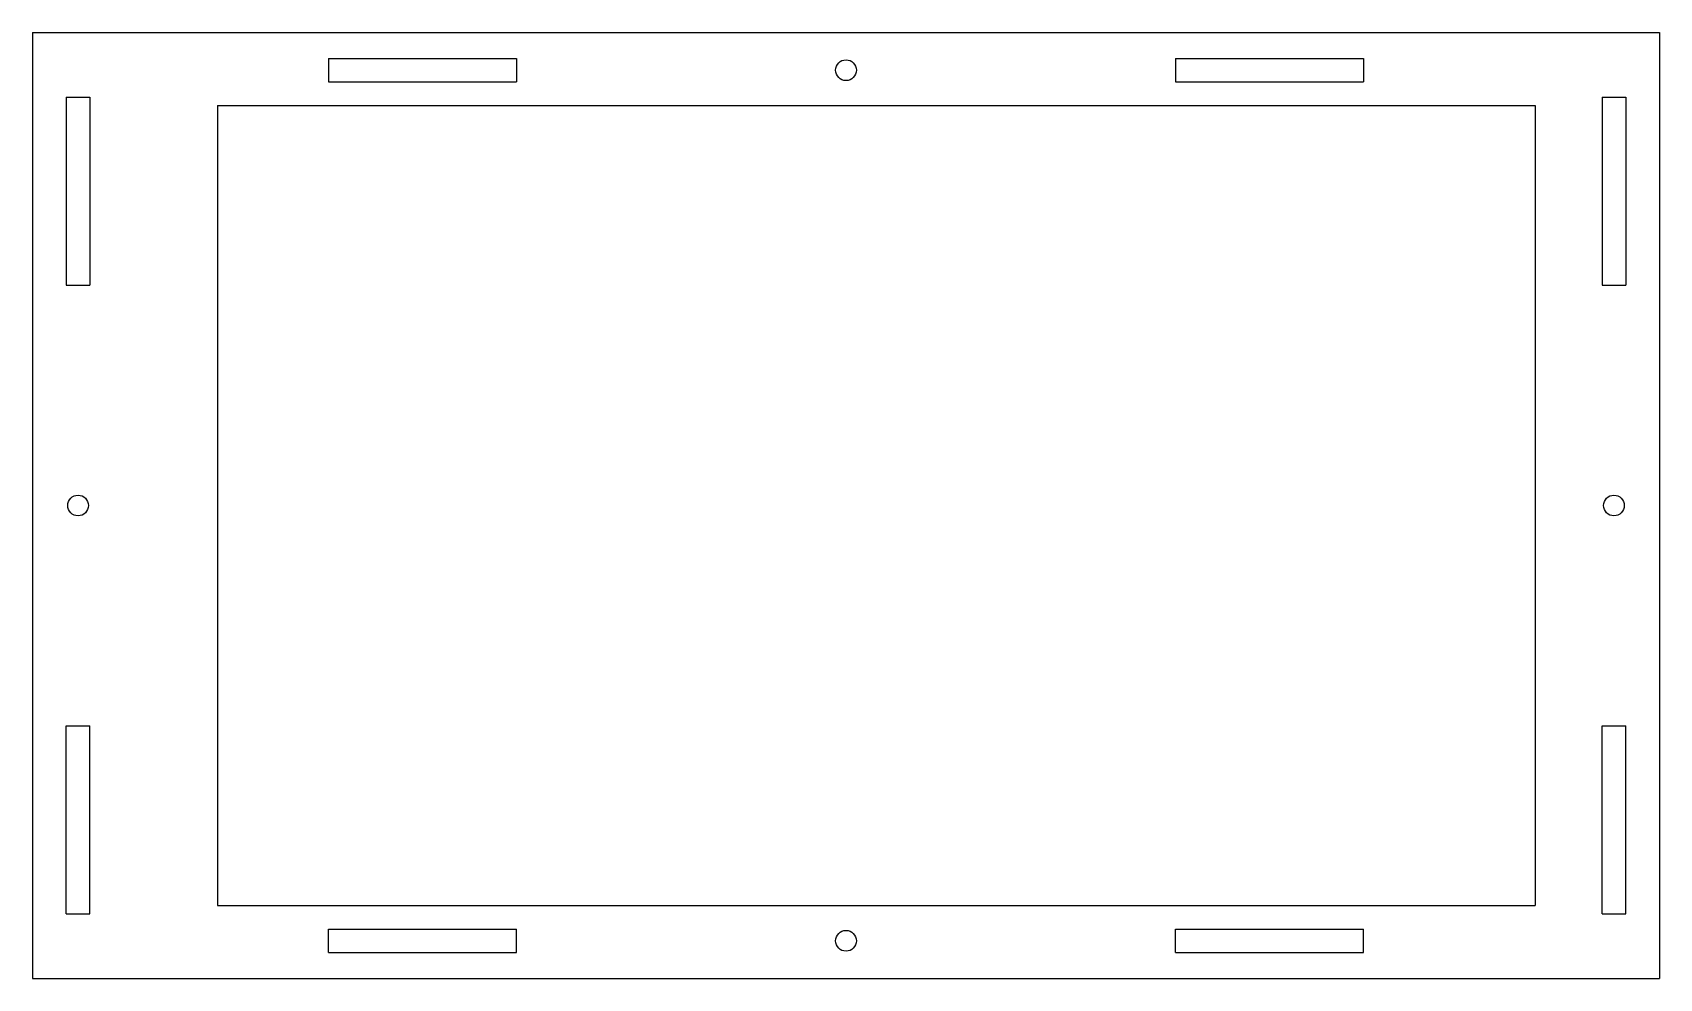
# Model space of a CAD drawing. Extents: x -179 to 166, y -100 to 100.
import ezdxf

# ---------------------------------------------------------------- set-up
doc = ezdxf.new("R2010")
doc.units = 0
doc.header["$MEASUREMENT"] = 0
doc.layers.add('VISIBLE', color=7, linetype='CONTINUOUS')

msp = doc.modelspace()

# ---------------------------------------------------------------- linework, layer by layer
at = {"layer": 'VISIBLE'}
for p, q in [((-179.345, 100.5), (-179.345, -100.5)), ((-179.345, 100.5), (166.441, 100.5)), ((166.441, 100.5), (166.441, -100.5)), ((-116.452, 95), (-116.452, 90)), ((-116.452, 95), (-76.452, 95)), ((-76.452, 95), (-76.452, 90)), ((63.548, 95), (63.548, 90)), ((63.548, 95), (103.548, 95)), ((103.548, 95), (103.548, 90)), ((-116.452, 90), (-76.452, 90)), ((63.548, 90), (103.548, 90)), ((-172.1725, 86.8), (-172.1725, 46.8)), ((-172.1725, 86.8), (-167.1725, 86.8)), ((-167.1725, 86.8), (-167.1725, 46.8)), ((154.268, 86.8), (154.268, 46.8)), ((154.268, 86.8), (159.268, 86.8)), ((159.268, 86.8), (159.268, 46.8)), ((-140, 85), (-140, -85)), ((-140, 85), (140, 85)), ((140, 85), (140, -85)), ((-172.1725, 46.8), (-167.1725, 46.8)), ((154.268, 46.8), (159.268, 46.8)), ((-172.1725, -86.8), (-172.1725, -46.8)), ((-172.1725, -46.8), (-167.1725, -46.8)), ((-167.1725, -86.8), (-167.1725, -46.8)), ((154.268, -86.8), (154.268, -46.8)), ((154.268, -46.8), (159.268, -46.8)), ((159.268, -86.8), (159.268, -46.8)), ((-140, -85), (140, -85)), ((-172.1725, -86.8), (-167.1725, -86.8)), ((154.268, -86.8), (159.268, -86.8)), ((-116.452, -95), (-116.452, -90)), ((-116.452, -90), (-76.452, -90)), ((-76.452, -95), (-76.452, -90)), ((63.548, -95), (63.548, -90)), ((63.548, -90), (103.548, -90)), ((103.548, -95), (103.548, -90)), ((-116.452, -95), (-76.452, -95)), ((63.548, -95), (103.548, -95)), ((-179.345, -100.5), (166.441, -100.5))]:
    msp.add_line(p, q, dxfattribs=at)
for centre in [(-6.452, 92.5), (-169.6725, 0), (156.768, 0), (-6.452, -92.5)]:
    msp.add_circle(centre, 2.2, dxfattribs=at)

doc.saveas('drawing.dxf')
